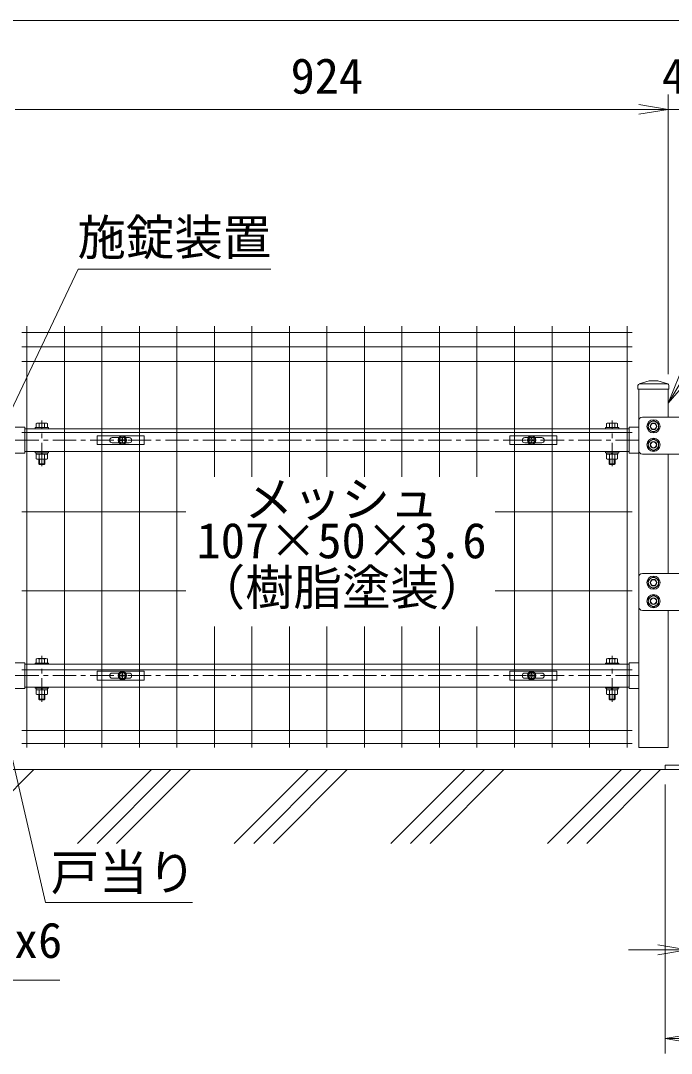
# Model space of a CAD drawing. Units: millimetres, scale not verified. Extents: x -4200 to 4200, y -2970 to 2970.
# Drawn here: x -19 to 861, y -87 to 1310 of the extents above; entities that cross this region are included whole.
import ezdxf
from ezdxf.enums import TextEntityAlignment as Align

# ---------------------------------------------------------------- set-up
doc = ezdxf.new("R2010")
doc.units = ezdxf.units.MM
doc.header["$LTSCALE"] = 20
doc.linetypes.add('DASHED', pattern=[7.5, 6, -1.5])
doc.linetypes.add('USER1', pattern=[50.8, 31.75, -6.35, 6.35, -6.35])
for name, color, linetype, lineweight in [('0-0_D-STR-DIM', 7, 'Continuous', 9), ('0-1_0', 7, 'Continuous', 9), ('0-2_D-STR1', 1, 'Continuous', 18), ('0-3_D-BMK', 2, 'USER1', 13), ('0-4_D-STR-TXT', 7, 'Continuous', 9), ('0-5_D-STR3', 3, 'Continuous', 13), ('0-7_Defpoints', 6, 'Continuous', 18), ('0-8_D-STR2', 7, 'Continuous', 9), ('0-B_D-BGD', 7, 'Continuous', 9), ('0-C_D-DCR-HCH', 7, 'Continuous', 9)]:
    doc.layers.add(name, color=color, linetype=linetype, lineweight=lineweight)
doc.styles.add('ＭＳ ゴシック', font='')
doc.styles.get('ＭＳ ゴシック').set_extended_font_data('MS Gothic')

# ---------------------------------------------------------------- blocks, each defined once
blk = doc.blocks.new('_Open')
at = {"layer": '0-1_0'}
blk.add_line((-20, 3.33), (0, 0), dxfattribs=at)
blk.add_lwpolyline([(-20, -3.33), (0, 0), (-20, 0)], dxfattribs=at)
blk = doc.blocks.new('U63')
at = {"layer": '0-2_D-STR1'}
for p, q in [((36540, 10392), (36540, 10300)), ((36573.9, 10437.9), (36840, 10520)), ((37339.3, 10440), (36588, 10440)), ((37080, 10520), (36840, 10520)), ((37346.2, 10437.9), (37080, 10520)), ((37380, 10392), (37380, 10300)), ((37380, 10300), (36540, 10300)), ((36560, 10300), (36560, 600)), ((37360, 10300), (37360, 9540)), ((19680, 9265), (19940, 9265)), ((19940, 9265), (19940, 8565)), ((19940, 9225), (36300, 9225)), ((36560, 9265), (36300, 9265)), ((36300, 9265), (36300, 8565)), ((19680, 8565), (19940, 8565)), ((19940, 8605), (36300, 8605)), ((36560, 8565), (36300, 8565)), ((37360, 8540), (37360, 5310)), ((37360, 4310), (37360, 600)), ((19680, 2894), (19940, 2894)), ((19940, 2894), (19940, 2194)), ((19940, 2854), (36300, 2854)), ((36300, 2894), (36300, 2194)), ((36560, 2894), (36300, 2894)), ((19680, 2194), (19940, 2194)), ((19940, 2234), (36300, 2234)), ((36560, 2194), (36300, 2194)), ((37360, 600), (36560, 600))]:
    blk.add_line(p, q, dxfattribs=at)
for centre, start, end in [((36588, 10392), 90, 180), ((37332, 10392), 0, 72.84994)]:
    blk.add_arc(centre, 48, start, end, dxfattribs=at)
at = {"layer": '0-3_D-BMK'}
for p, q in [((20400, 8208), (20400, 9449.8)), ((35840, 8208), (35840, 9449.8)), ((19680, 8915), (36560, 8915)), ((20400, 1837), (20400, 3078.8)), ((35840, 1837), (35840, 3078.8)), ((19680, 2544), (36560, 2544))]:
    blk.add_line(p, q, dxfattribs=at)
at = {"layer": '0-5_D-STR3'}
for p, q in [((37940, 9540), (36660, 9540)), ((20220, 9257), (20220, 9225)), ((20220, 9257), (20580, 9257)), ((20220, 9225), (20580, 9225)), ((20250, 9257), (20250, 9366)), ((20550, 9257), (20250, 9257)), ((20512.5, 9377.1), (20287.5, 9377.1)), ((20325, 9257), (20325, 9366)), ((20475, 9257), (20475, 9366)), ((20550, 9257), (20550, 9366)), ((20580, 9257), (20580, 9225)), ((35660, 9257), (35660, 9225)), ((36020, 9257), (35660, 9257)), ((36020, 9225), (35660, 9225)), ((35689.9, 9257), (35689.9, 9366)), ((35689.9, 9257), (35990, 9257)), ((35727.4, 9377.1), (35952.5, 9377.1)), ((35765, 9257), (35765, 9366)), ((35915, 9257), (35915, 9366)), ((35990, 9257), (35990, 9366)), ((36020, 9257), (36020, 9225)), ((36560, 9440), (36560, 8640)), ((20220, 8605), (20220, 8573)), ((20220, 8605), (20580, 8605)), ((20220, 8573), (20580, 8573)), ((20250, 8533), (20250, 8414)), ((20287.5, 8403), (20512.5, 8403)), ((20320, 8277), (20320, 8403)), ((20325, 8533), (20325, 8414)), ((20340, 8257), (20340, 8403)), ((20407.5, 8533), (20384.4, 8573)), ((20421.4, 8533), (20398.3, 8573)), ((20460, 8257), (20460, 8403)), ((20475, 8533), (20475, 8414)), ((20480, 8277), (20480, 8403)), ((20550, 8533), (20550, 8414)), ((20580, 8605), (20580, 8573)), ((35660, 8605), (35660, 8573)), ((36020, 8605), (35660, 8605)), ((36020, 8573), (35660, 8573)), ((35689.9, 8533), (35689.9, 8414)), ((35952.5, 8403), (35727.4, 8403)), ((35760, 8277), (35760, 8403)), ((35765, 8533), (35765, 8414)), ((35780, 8257), (35780, 8403)), ((35818.6, 8533), (35841.7, 8573)), ((35832.5, 8533), (35855.6, 8573)), ((35900, 8257), (35900, 8403)), ((35915, 8533), (35915, 8414)), ((35920, 8277), (35920, 8403)), ((35990, 8533), (35990, 8414)), ((36020, 8605), (36020, 8573)), ((36660, 8540), (37940, 8540)), ((20320, 8277), (20340, 8257)), ((20320, 8277), (20480, 8277)), ((20460, 8257), (20340, 8257)), ((20460, 8257), (20480, 8277)), ((35780, 8257), (35760, 8277)), ((35920, 8277), (35760, 8277)), ((35780, 8257), (35900, 8257)), ((35920, 8277), (35900, 8257)), ((37940, 5310), (36660, 5310)), ((36560, 5210), (36560, 4410)), ((36660, 4310), (37940, 4310)), ((20220, 2886), (20220, 2854)), ((20220, 2886), (20580, 2886)), ((20220, 2854), (20580, 2854)), ((20250, 2886), (20250, 2995)), ((20550, 2886), (20250, 2886)), ((20512.5, 3006.1), (20287.5, 3006.1)), ((20325, 2886), (20325, 2995)), ((20475, 2886), (20475, 2995)), ((20550, 2886), (20550, 2995)), ((20580, 2886), (20580, 2854)), ((35660, 2886), (35660, 2854)), ((36020, 2886), (35660, 2886)), ((36020, 2854), (35660, 2854)), ((35689.9, 2886), (35689.9, 2995)), ((35689.9, 2886), (35990, 2886)), ((35727.4, 3006.1), (35952.5, 3006.1)), ((35765, 2886), (35765, 2995)), ((35915, 2886), (35915, 2995)), ((35990, 2886), (35990, 2995)), ((36020, 2886), (36020, 2854)), ((20220, 2234), (20220, 2202)), ((20220, 2234), (20580, 2234)), ((20220, 2202), (20580, 2202)), ((20250, 2162), (20250, 2043)), ((20287.5, 2032), (20512.5, 2032)), ((20320, 1906), (20320, 2032)), ((20325, 2162), (20325, 2043)), ((20340, 1886), (20340, 2032)), ((20407.5, 2162), (20384.4, 2202)), ((20421.4, 2162), (20398.3, 2202)), ((20460, 1886), (20460, 2032)), ((20475, 2162), (20475, 2043)), ((20480, 1906), (20480, 2032)), ((20550, 2162), (20550, 2043)), ((20580, 2234), (20580, 2202)), ((35660, 2234), (35660, 2202)), ((36020, 2234), (35660, 2234)), ((36020, 2202), (35660, 2202)), ((35689.9, 2162), (35689.9, 2043)), ((35952.5, 2032), (35727.4, 2032)), ((35760, 1906), (35760, 2032)), ((35765, 2162), (35765, 2043)), ((35780, 1886), (35780, 2032)), ((35818.6, 2162), (35841.7, 2202)), ((35832.5, 2162), (35855.6, 2202)), ((35900, 1886), (35900, 2032)), ((35915, 2162), (35915, 2043)), ((35920, 1906), (35920, 2032)), ((35990, 2162), (35990, 2043)), ((36020, 2234), (36020, 2202)), ((20320, 1906), (20340, 1886)), ((20320, 1906), (20480, 1906)), ((20460, 1886), (20340, 1886)), ((20460, 1886), (20480, 1906)), ((35780, 1886), (35760, 1906)), ((35920, 1906), (35760, 1906)), ((35780, 1886), (35900, 1886)), ((35920, 1906), (35900, 1886))]:
    blk.add_line(p, q, dxfattribs=at)
for points in [[(36960, 9452), (36819.7, 9371), (36819.7, 9209), (36960, 9128), (37100.3, 9209), (37100.3, 9371)], [(36960, 8952), (36819.7, 8871), (36819.7, 8709), (36960, 8628), (37100.3, 8709), (37100.3, 8871)], [(36960, 5222), (36819.7, 5141), (36819.7, 4979), (36960, 4898), (37100.3, 4979), (37100.3, 5141)], [(36960, 4722), (36819.7, 4641), (36819.7, 4479), (36960, 4398), (37100.3, 4479), (37100.3, 4641)]]:
    blk.add_lwpolyline(points, close=True, dxfattribs=at)
for points in [[(20554, 8533), (20246, 8533), (20246, 8573)], [(20554, 8533), (20554, 8573), (20246, 8573)], [(35686, 8533), (35994, 8533), (35994, 8573)], [(35686, 8533), (35686, 8573), (35994, 8573)], [(20554, 2162), (20246, 2162), (20246, 2202)], [(20554, 2162), (20554, 2202), (20246, 2202)], [(35686, 2162), (35994, 2162), (35994, 2202)], [(35686, 2162), (35686, 2202), (35994, 2202)]]:
    blk.add_lwpolyline(points, dxfattribs=at)
for centre, radius in [((36960, 9290), 180), ((36960, 9290), 140.7), ((36960, 9290), 90), ((36960, 9290), 80), ((36960, 8790), 180), ((36960, 8790), 140.7), ((36960, 8790), 90), ((36960, 8790), 80), ((36960, 5060), 180), ((36960, 5060), 140.7), ((36960, 5060), 90), ((36960, 5060), 80), ((36960, 4560), 180), ((36960, 4560), 140.7), ((36960, 4560), 90), ((36960, 4560), 80)]:
    blk.add_circle(centre, radius, dxfattribs=at)
for centre, radius, start, end in [((36660, 9440), 100, 90, 180), ((20287.5, 9308), 69.1, 57.13278, 122.86722), ((20400, 9117.2), 259.8, 73.22135, 106.77865), ((20512.5, 9308), 69.1, 57.13278, 122.86722), ((35727.4, 9308), 69.1, 57.13278, 122.86722), ((35840, 9117.2), 259.8, 73.22135, 106.77865), ((35952.5, 9308), 69.1, 57.13278, 122.86722), ((20287.5, 8472.1), 69.1, 237.13278, 302.86722), ((20400, 8662.8), 259.8, 253.22135, 286.77865), ((20512.5, 8472.1), 69.1, 237.13278, 302.86722), ((35727.4, 8472.1), 69.1, 237.13278, 302.86722), ((35840, 8662.8), 259.8, 253.22135, 286.77865), ((35952.5, 8472.1), 69.1, 237.13278, 302.86722), ((36660, 8640), 100, 180, 270), ((36660, 5210), 100, 90, 180), ((36660, 4410), 100, 180, 270), ((20287.5, 2937), 69.1, 57.13278, 122.86722), ((20400, 2746.2), 259.8, 73.22135, 106.77865), ((20512.5, 2937), 69.1, 57.13278, 122.86722), ((35727.4, 2937), 69.1, 57.13278, 122.86722), ((35840, 2746.2), 259.8, 73.22135, 106.77865), ((35952.5, 2937), 69.1, 57.13278, 122.86722), ((20287.5, 2101.1), 69.1, 237.13278, 302.86722), ((20400, 2291.8), 259.8, 253.22135, 286.77865), ((20512.5, 2101.1), 69.1, 237.13278, 302.86722), ((35727.4, 2101.1), 69.1, 237.13278, 302.86722), ((35840, 2291.8), 259.8, 253.22135, 286.77865), ((35952.5, 2101.1), 69.1, 237.13278, 302.86722)]:
    blk.add_arc(centre, radius, start, end, dxfattribs=at)
at = {"layer": '0-7_Defpoints'}
for centre in [(22580, 8915), (33660, 8915), (22580, 2544), (33660, 2544)]:
    blk.add_circle(centre, 80, dxfattribs=at)
blk = doc.blocks.new('A$C1aa64d16')
at = {"layer": '0-5_D-STR3'}
for p, q in [((-679.7, 120), (590.3, 120)), ((-679.7, -120), (-679.7, 120)), ((-274.7, 70), (-91.2, 70)), ((-37.1, 8.4), (-63, 7.9)), ((-63, 7.9), (-63, -7.9)), ((-7.9, 63), (-8.4, 37.1)), ((-7.9, 63), (7.9, 63)), ((7.9, 63), (8.4, 37.1)), ((37.1, 8.4), (63, 7.9)), ((63, 7.9), (63, -7.9)), ((91.2, 70), (185.3, 70)), ((-274.7, -70), (-91.2, -70)), ((-37.1, -8.4), (-63, -7.9)), ((-7.9, -63), (-8.4, -37.1)), ((37.1, -8.4), (63, -7.9)), ((91.2, -70), (185.3, -70))]:
    blk.add_line(p, q, dxfattribs=at)
for points in [[(-679.7, -120), (590.3, -120), (590.3, 120)], [(-7.9, -63), (7.9, -63), (8.4, -37.1)]]:
    blk.add_lwpolyline(points, dxfattribs=at)
for radius in [115, 105]:
    blk.add_circle((0, 0), radius, dxfattribs=at)
for centre, radius, start, end in [((-274.7, 0), 70, 90, 270), ((-38.1, 38.1), 29.8, 270, 0), ((38.1, 38.1), 29.8, 180, 270), ((185.3, 0), 70, 270, 90), ((-38.1, -38.1), 29.8, 0, 90), ((38.1, -38.1), 29.8, 90, 180)]:
    blk.add_arc(centre, radius, start, end, dxfattribs=at)
blk = doc.blocks.new('A$Cf29bf4b8')
at = {"layer": '0-5_D-STR3'}
for p, q in [((-590.3, 120), (679.7, 120)), ((-590.3, -120), (-590.3, 120)), ((-185.3, 70), (-91.2, 70)), ((-37.1, 8.4), (-63, 7.9)), ((-63, 7.9), (-63, -7.9)), ((-7.9, 63), (-8.4, 37.1)), ((-7.9, 63), (7.9, 63)), ((7.9, 63), (8.4, 37.1)), ((37.1, 8.4), (63, 7.9)), ((63, 7.9), (63, -7.9)), ((91.2, 70), (274.7, 70)), ((-185.3, -70), (-91.2, -70)), ((-37.1, -8.4), (-63, -7.9)), ((-7.9, -63), (-8.4, -37.1)), ((37.1, -8.4), (63, -7.9)), ((91.2, -70), (274.7, -70))]:
    blk.add_line(p, q, dxfattribs=at)
for points in [[(-590.3, -120), (679.7, -120), (679.7, 120)], [(-7.9, -63), (7.9, -63), (8.4, -37.1)]]:
    blk.add_lwpolyline(points, dxfattribs=at)
for radius in [115, 105]:
    blk.add_circle((0, 0), radius, dxfattribs=at)
for centre, radius, start, end in [((-185.3, 0), 70, 90, 270), ((-38.1, 38.1), 29.8, 270, 0), ((38.1, 38.1), 29.8, 180, 270), ((274.7, 0), 70, 270, 90), ((-38.1, -38.1), 29.8, 0, 90), ((38.1, -38.1), 29.8, 90, 180)]:
    blk.add_arc(centre, radius, start, end, dxfattribs=at)
blk = doc.blocks.new('ベースプレート部品\u3000正面図')
at = {"layer": '0-5_D-STR3'}
for p, q in [((17927, 48401.4), (16666.9, 48401.4)), ((16666.9, 48401.4), (16666.9, 46641.4)), ((17927, 48401.4), (17927, 46641.4)), ((17546.8, 48256.4), (17046.7, 48256.4)), ((17046.7, 48256.4), (17046.7, 48066.4)), ((17546.7, 48066.4), (17046.8, 48066.4)), ((17546.7, 48256.4), (17546.7, 48066.4)), ((17546.8, 47016.4), (17046.7, 47016.4)), ((17046.7, 47016.4), (17046.7, 46826.4)), ((17546.7, 47016.4), (17546.7, 46826.4)), ((17546.7, 46826.4), (17046.8, 46826.4)), ((15797, 46641.4), (18797, 46641.4)), ((18797, 46641.4), (18797, 46521.4))]:
    blk.add_line(p, q, dxfattribs=at)
at = {"layer": '0-5_D-STR3', "linetype": 'DASHED'}
for p, q in [((16786.9, 48401.4), (16786.9, 46521.4)), ((17806.9, 46521.4), (17806.9, 48401.4)), ((16258.9, 46641.4), (16258.9, 46521.4)), ((16538.7, 46641.4), (16538.7, 46521.4)), ((16666.9, 46641.4), (16666.9, 46521.4)), ((17927, 46641.4), (17927, 46521.4)), ((18058.7, 46641.4), (18058.7, 46521.4)), ((18338.7, 46641.4), (18338.7, 46521.4))]:
    blk.add_line(p, q, dxfattribs=at)
at = {"layer": '0-5_D-STR3'}
blk.add_lwpolyline([(15797, 46641.4), (15797, 46521.4), (18797, 46521.4)], dxfattribs=at)
blk = doc.blocks.new('MLeader6')
at = {"layer": '0-4_D-STR-TXT'}
blk.add_line((-978.92, 260.64), (-996.74, 297.07), dxfattribs=at)
for points in [[(-968.07, 268.39), (-996.74, 297.07), (-973.49, 264.52)], [(-973.49, 264.52), (-793.45, 12.46), (-18.61, 12.46), (33.59, 12.46)]]:
    blk.add_lwpolyline(points, dxfattribs=at)

msp = doc.modelspace()

# ---------------------------------------------------------------- linework, layer by layer
at = {"layer": '0-0_D-STR-DIM'}
for p, q in [((888.26, 1310.44), (-1031.74, 1310.44)), ((857.26, 832.06), (857.26, 1210.44)), ((857.26, 832.06), (857.26, 1210.44)), ((-26.74, 1190.44), (817.26, 1190.44)), ((-26.74, 1190.44), (13.26, 1190.44)), ((817.26, 1190.44), (777.26, 1190.44)), ((857.26, 1190.44), (903.26, 1190.44)), ((853.26, 277.06), (853.26, -86.76)), ((843.25, 53.24), (803.25, 53.24))]:
    msp.add_line(p, q, dxfattribs=at)
at = {"layer": '0-4_D-STR-TXT'}
for points in [[(319.17, 974.36), (58.28, 974.36), (-41.4, 764.2)], [(213.15, 117.23), (14.15, 117.23), (-79.7, 522.5)]]:
    msp.add_lwpolyline(points, dxfattribs=at)
at = {"layer": '0-8_D-STR2'}
for p, q in [((-10.9, 897.06), (-10.9, 327.06)), ((39.87, 897.06), (39.87, 327.06)), ((90.64, 897.06), (90.64, 327.06)), ((141.41, 897.06), (141.41, 327.06)), ((192.18, 897.06), (192.18, 327.06)), ((242.95, 897.06), (242.95, 693.07)), ((293.72, 897.06), (293.72, 693.07)), ((344.49, 897.06), (344.49, 693.07)), ((395.26, 897.06), (395.26, 693.07)), ((446.03, 897.06), (446.03, 693.07)), ((496.8, 897.06), (496.8, 693.07)), ((547.57, 897.06), (547.57, 693.07)), ((598.34, 897.06), (598.34, 693.07)), ((649.11, 897.06), (649.11, 327.06)), ((699.88, 897.06), (699.88, 327.06)), ((750.65, 897.06), (750.65, 327.06)), ((801.42, 897.06), (801.42, 327.06)), ((-17.9, 888.64), (808.42, 888.64)), ((-17.9, 869.06), (808.42, 869.06)), ((-17.9, 849.49), (808.42, 849.49)), ((-17.9, 753.06), (808.42, 753.06)), ((-17.9, 646.06), (204.32, 646.06)), ((623, 646.06), (808.42, 646.06)), ((-17.9, 539.06), (204.32, 539.06)), ((623, 539.06), (808.42, 539.06)), ((242.95, 490.93), (242.95, 327.06)), ((293.72, 490.93), (293.72, 327.06)), ((344.49, 490.93), (344.49, 327.06)), ((395.26, 490.93), (395.26, 327.06)), ((446.03, 490.93), (446.03, 327.06)), ((496.8, 490.93), (496.8, 327.06)), ((547.57, 490.93), (547.57, 327.06)), ((598.34, 490.93), (598.34, 327.06)), ((-17.9, 432.06), (808.42, 432.06)), ((-17.9, 350.06), (808.42, 350.06)), ((-17.9, 332.46), (808.42, 332.46))]:
    msp.add_line(p, q, dxfattribs=at)
at = {"layer": '0-B_D-BGD'}
msp.add_line((1258.15, 297.06), (-90.74, 297.06), dxfattribs=at)
at = {"layer": '0-C_D-DCR-HCH'}
for p, q in [((-86.74, 211.91), (-1.59, 297.06)), ((57.51, 197.06), (157.51, 297.06)), ((84.02, 197.06), (184.02, 297.06)), ((110.54, 197.06), (210.54, 297.06)), ((269.64, 197.06), (369.64, 297.06)), ((296.16, 197.06), (396.16, 297.06)), ((322.67, 197.06), (422.67, 297.06)), ((481.77, 197.06), (581.77, 297.06)), ((508.29, 197.06), (608.29, 297.06)), ((534.8, 197.06), (634.8, 297.06)), ((693.9, 197.06), (793.9, 297.06)), ((720.42, 197.06), (820.42, 297.06)), ((746.94, 197.06), (846.94, 297.06))]:
    msp.add_line(p, q, dxfattribs=at)

# ---------------------------------------------------------------- block references
at = {"layer": '0-0_D-STR-DIM'}
for name, p, xscale, yscale in [('_Open', (857.26, 1190.44), 2, 2), ('_Open', (857.26, 1190.44), 2, 2), ('U63', (-1010.75, 297.06), 0.05, 0.05), ('A$C1aa64d16', (118.25, 742.81), 0.05, 0.05), ('A$Cf29bf4b8', (672.25, 742.81), 0.05, 0.05), ('A$C1aa64d16', (118.25, 424.26), 0.05, 0.05), ('A$Cf29bf4b8', (672.25, 424.26), 0.05, 0.05), ('ベースプレート部品\u3000正面図', (63.4, -2029.01), 0.05, 0.05), ('_Open', (883.25, 53.24), 2, 2)]:
    msp.add_blockref(name, p, dxfattribs=dict(at, xscale=xscale, yscale=yscale))
at = {"layer": '0-0_D-STR-DIM', "xscale": 2, "yscale": 2, "rotation": 180}
msp.add_blockref('_Open', (853.26, -66.76), dxfattribs=at)
at = {"layer": '0-4_D-STR-TXT', "xscale": 2, "yscale": 2, "rotation": 238.64042}
msp.add_blockref('_Open', (857.26, 793.06), dxfattribs=at)
at = {"layer": '0-4_D-STR-TXT'}
msp.add_blockref('MLeader6', (0, 0), dxfattribs=at)

# ---------------------------------------------------------------- texts
at = {"layer": '0-0_D-STR-DIM', "style": 'ＭＳ ゴシック'}
for s, p in [('924', (346.01, 1197.18)), ('46', (848.53, 1197.18))]:
    msp.add_text(s, height=48.09, dxfattribs=at).set_placement(p, align=Align.BOTTOM_LEFT)
at = {"layer": '0-4_D-STR-TXT', "style": 'ＭＳ ゴシック'}
for s, p in [('施錠装置', (57.48, 978.74)), ('メッシュ', (283.71, 624.63)), ('107×50×3.6', (218.73, 568.62)), ('（樹脂塗装）', (218.83, 505.18)), ('戸当り', (21.26, 119.6)), ('ベースプレート 2-150x65x6', (-782.11, 27.85))]:
    msp.add_text(s, height=48.09, dxfattribs=at).set_placement(p, align=Align.BOTTOM_LEFT)

doc.saveas('drawing.dxf')
